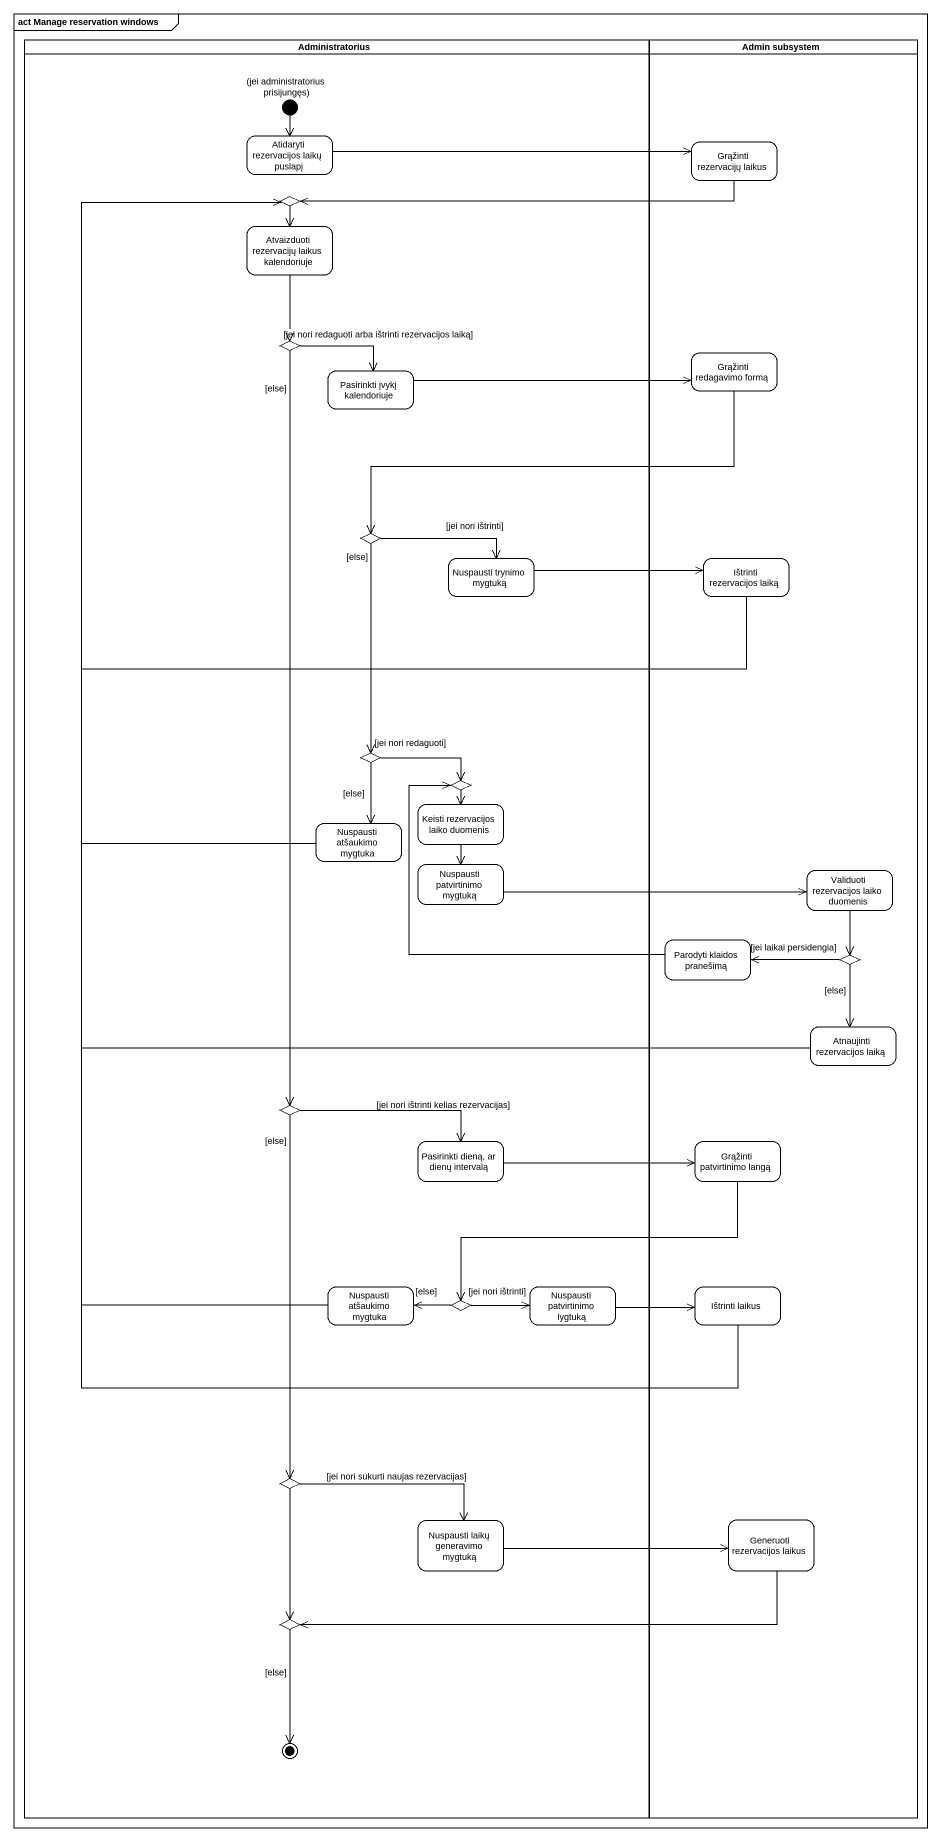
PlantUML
@startuml
mainframe act Manage reservation windows
hide empty description
state Administratorius <<partition>> {
  state "(jei administratorius prisijungęs)" as jei_administratorius <<start>>
  state "Atidaryti rezervacijos laikų puslapį" as Atidaryti_rezervacijos
  state choice1 <<choice>>
  state "Atvaizduoti rezervacijų laikus kalendoriuje" as Atvaizduoti_rezervacijų
  state choice2 <<choice>>
  state "Pasirinkti įvykį kalendoriuje" as Pasirinkti_įvykį
  state choice3 <<choice>>
  state "Nuspausti trynimo mygtuką" as Nuspausti_trynimo_mygtuką
  state choice4 <<choice>>
  state choice5 <<choice>>
  state "Nuspausti atšaukimo mygtuka" as Nuspausti_atšaukimo_mygtuka
  state "Keisti rezervacijos laiko duomenis" as Keisti_rezervacijos_laiko
  state "Nuspausti patvirtinimo mygtuką" as Nuspausti_patvirtinimo
  state choice7 <<choice>>
  state "Pasirinkti dieną, ar dienų intervalą" as Pasirinkti_dieną_ar_dienų
  state "Nuspausti atšaukimo mygtuka" as Nuspausti_atšaukimo_mygtuka_2
  state "Nuspausti patvirtinimo lygtuką" as Nuspausti_patvirtinimo_2
  state choice8 <<choice>>
  state choice9 <<choice>>
  state "Nuspausti laikų generavimo mygtuką" as Nuspausti_laikų_generavimo
  state choice10 <<choice>>
  choice10 --> [*] : [else]
}
state "Admin subsystem" as Admin_subsystem <<partition>> {
  state "Grąžinti rezervacijų laikus" as Grąžinti_rezervacijų_laikus
  state "Grąžinti redagavimo formą" as Grąžinti_redagavimo_formą
  state "Ištrinti rezervacijos laiką" as Ištrinti_rezervacijos_laiką
  state "Validuoti rezervacijos laiko duomenis" as Validuoti_rezervacijos
  state "Parodyti klaidos pranešimą" as Parodyti_klaidos_pranešimą
  state choice6 <<choice>>
  state "Atnaujinti rezervacijos laiką" as Atnaujinti_rezervacijos
  state "Grąžinti patvirtinimo langą" as Grąžinti_patvirtinimo_langą
  state "Ištrinti laikus" as Ištrinti_laikus
  state "Generuoti rezervacijos laikus" as Generuoti_rezervacijos
}
jei_administratorius --> Atidaryti_rezervacijos
Atidaryti_rezervacijos -right-> Grąžinti_rezervacijų_laikus
Grąžinti_rezervacijų_laikus -left-> choice1
choice1 --> Atvaizduoti_rezervacijų
Atvaizduoti_rezervacijų --> choice2
choice2 -right-> Pasirinkti_įvykį : [jei nori redaguoti arba ištrinti rezervacijos laiką]
choice2 --> choice7 : [else]
Grąžinti_redagavimo_formą -left-> choice3
Pasirinkti_įvykį -right-> Grąžinti_redagavimo_formą
choice3 -right-> Nuspausti_trynimo_mygtuką : [jei nori ištrinti]
choice3 --> choice4 : [else]
Nuspausti_trynimo_mygtuką -right-> Ištrinti_rezervacijos_laiką
Ištrinti_rezervacijos_laiką -up-> choice1
choice4 -right-> choice5
choice4 --> Nuspausti_atšaukimo_mygtuka
choice5 --> Keisti_rezervacijos_laiko : [jei nori redaguoti]
Nuspausti_atšaukimo_mygtuka -up-> choice1 : [else]
Keisti_rezervacijos_laiko --> Nuspausti_patvirtinimo
Nuspausti_patvirtinimo -right-> Validuoti_rezervacijos
Validuoti_rezervacijos --> choice6
Parodyti_klaidos_pranešimą -up-> choice5
choice6 -left-> Parodyti_klaidos_pranešimą : [jei laikai persidengia]
choice6 --> Atnaujinti_rezervacijos
Atnaujinti_rezervacijos -up-> choice1 : [else]
choice7 -right-> Pasirinkti_dieną_ar_dienų : [jei nori ištrinti kelias rezervacijas]
choice7 --> choice9 : [else]
Pasirinkti_dieną_ar_dienų -right-> Grąžinti_patvirtinimo_langą
Grąžinti_patvirtinimo_langą -left-> choice8
Nuspausti_atšaukimo_mygtuka_2 -up-> choice1 : [else]
Nuspausti_patvirtinimo_2 -right-> Ištrinti_laikus : [jei nori ištrinti]
Ištrinti_laikus -up-> choice1
choice8 -left-> Nuspausti_atšaukimo_mygtuka_2
choice8 -right-> Nuspausti_patvirtinimo_2
choice9 -right-> Nuspausti_laikų_generavimo : [jei nori sukurti naujas rezervacijas]
choice9 --> choice10
Generuoti_rezervacijos -left-> choice10
Nuspausti_laikų_generavimo -right-> Generuoti_rezervacijos
@enduml
